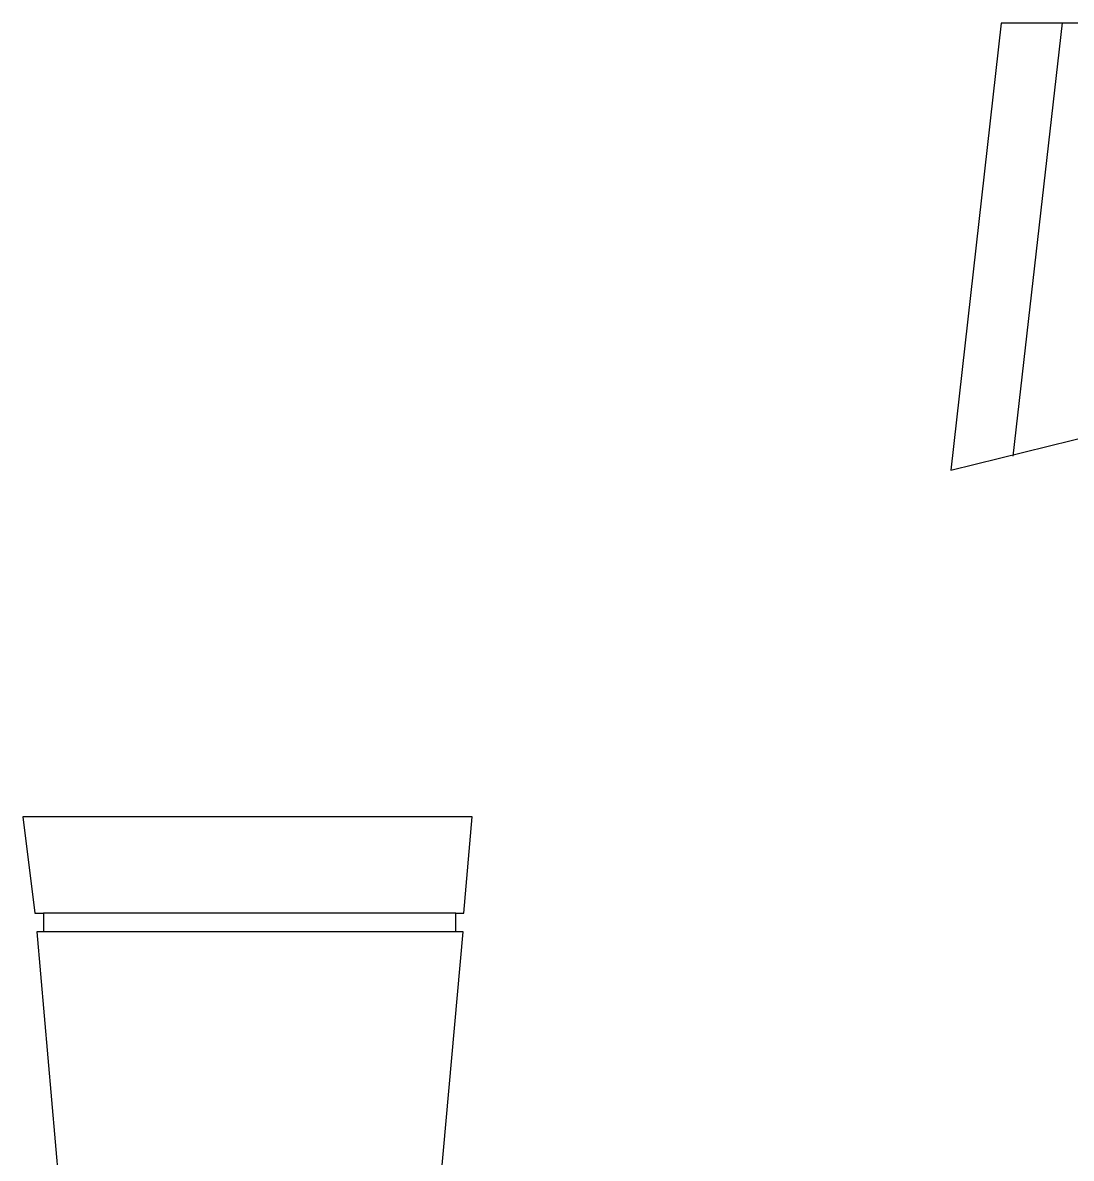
# Model space of a CAD drawing. Extents: x -121210 to 57230, y 84783 to 157800.
# Drawn here: x -30344 to -29710, y 137401 to 138088 of the extents above; entities that cross this region are included whole.
import ezdxf

# ---------------------------------------------------------------- set-up
doc = ezdxf.new("R2010")
doc.units = 0
doc.header["$MEASUREMENT"] = 0
doc.layers.get('0').update_dxf_attribs({"linetype": 'CONTINUOUS'})

# ---------------------------------------------------------------- blocks, each defined once
blk = doc.blocks.new('A$C6084676A')
for p, q in [((3.78276, 2.09815), (3.76243, 1.91793)), ((3.81471, 2.09815), (3.78276, 2.09815)), ((3.8073, 2.09834), (3.78746, 1.92361)), ((3.76243, 1.91793), (3.8398, 1.93704)), ((3.56935, 1.77807), (3.38796, 1.77807)), ((3.38796, 1.77807), (3.39289, 1.73921)), ((3.56593, 1.73921), (3.56935, 1.77807)), ((3.39289, 1.73921), (3.39641, 1.73921)), ((3.56274, 1.73921), (3.39641, 1.73921)), ((3.39641, 1.73921), (3.39641, 1.73168)), ((3.56274, 1.73921), (3.56593, 1.73921)), ((3.56274, 1.73168), (3.56274, 1.73921)), ((3.39362, 1.73168), (3.41327, 1.50824)), ((3.39641, 1.73168), (3.39362, 1.73168)), ((3.56274, 1.73168), (3.39641, 1.73168)), ((3.54562, 1.50824), (3.56569, 1.73168)), ((3.56569, 1.73168), (3.56274, 1.73168))]:
    blk.add_line(p, q)
blk = doc.blocks.new('A$C56632E43')
at = {"xscale": 1000, "yscale": 1000, "zscale": 1000}
blk.add_blockref('A$C6084676A', (0, 0), dxfattribs=at)

msp = doc.modelspace()

# ---------------------------------------------------------------- block references
at = {"xscale": 1.5, "yscale": 1.5, "zscale": 1.5}
msp.add_blockref('A$C56632E43', (-35426.01, 134940.56), dxfattribs=at)

doc.saveas('drawing.dxf')
